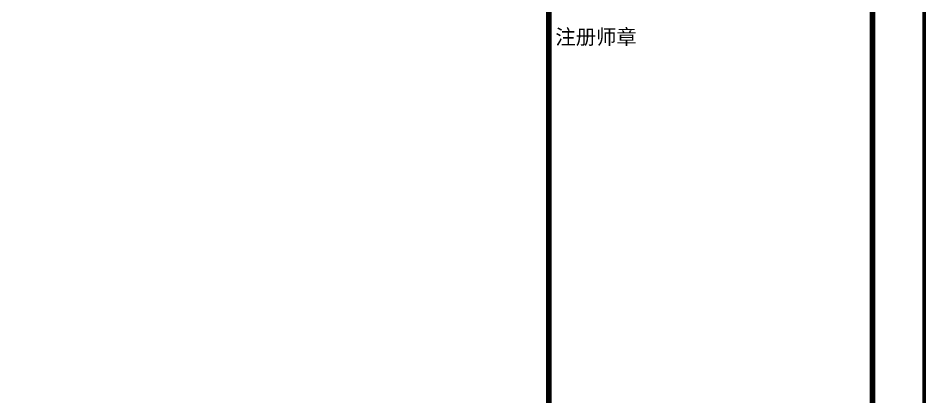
# Model space of a CAD drawing. Extents: x -518586 to 1253874, y -62343 to 661177.
# Drawn here: x 1227492 to 1253874, y 72090 to 83108 of the extents above; entities that cross this region are included whole.
import ezdxf

# ---------------------------------------------------------------- set-up
doc = ezdxf.new("R2010")
doc.units = 0
doc.header["$LTSCALE"] = 1000
doc.header["$MEASUREMENT"] = 0
doc.layers.add('图框', color=7, linetype='Continuous')
doc.styles.add('黑体', font='simhei.ttf')

msp = doc.modelspace()

# ---------------------------------------------------------------- linework, layer by layer
at = {"layer": '图框', "color": 4}
for points, const_width in [([(1096175, 26807), (1253825, 26807), (1253825, 115907), (1096175, 115907)], 98.6), ([(1099925, 28307), (1252325, 28307), (1252325, 114407), (1099925, 114407)], 98.6), ([(1242920, 114407), (1252325, 114407), (1252325, 28307), (1242920, 28307)], 163)]:
    msp.add_lwpolyline(points, close=True, dxfattribs=dict(at, const_width=const_width))
at = {"layer": '图框', "color": 4, "const_width": 163}
msp.add_lwpolyline([(1242920, 114407), (1242920, 28307)], dxfattribs=at)

# ---------------------------------------------------------------- texts
at = {"layer": '图框', "color": 4, "style": '黑体'}
msp.add_text('注册师章', height=433.9, dxfattribs=at).set_placement((1243106, 82347))

doc.saveas('drawing.dxf')
